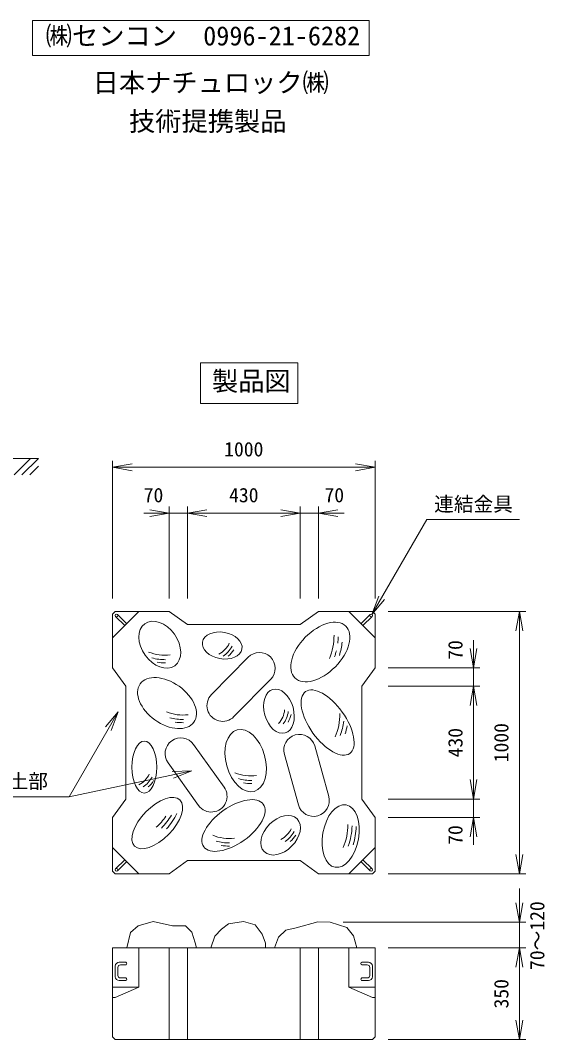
# Model space of a CAD drawing. Units: millimetres, scale not verified. Extents: x 25313 to 96915, y 12658 to 28023.
# Drawn here: x 29896 to 32294, y 14431 to 19095 of the extents above; entities that cross this region are included whole.
import ezdxf
from ezdxf.enums import TextEntityAlignment as Align

# ---------------------------------------------------------------- set-up
doc = ezdxf.new("R2010")
doc.units = ezdxf.units.MM
doc.layers.add('2', color=2, linetype='Continuous', lineweight=18)
doc.styles.add('ＭＳ ゴシック-5.0-0.0', font='')
doc.styles.get('ＭＳ ゴシック-5.0-0.0').set_extended_font_data('ＭＳ ゴシック-5.0-0.0')

msp = doc.modelspace()

# ---------------------------------------------------------------- linework, layer by layer
at = {"layer": '2', "color": 4}
for p, q in [((29952.114, 19094.974), (31490.864, 19094.974)), ((29952.114, 18935.044), (29952.114, 19094.974)), ((31490.864, 19094.974), (31490.864, 18935.044)), ((31490.864, 18935.044), (29952.114, 18935.044)), ((30719.915, 17527.516), (31165.581, 17527.516)), ((30719.915, 17342.305), (30719.915, 17527.516)), ((31165.581, 17527.516), (31165.581, 17342.305)), ((31165.581, 17342.305), (30719.915, 17342.305)), ((29942.683, 17090.346), (29867.52, 17015.183)), ((29978.321, 17090.346), (29903.158, 17015.183)), ((30318.084, 16449.944), (30318.084, 17079.944)), ((31518.084, 16449.944), (31518.084, 17079.944)), ((29978.321, 17054.707), (29938.796, 17015.183)), ((30318.084, 17049.944), (30406.717, 17065.572)), ((30318.084, 17049.944), (30406.717, 17034.316)), ((30318.084, 17049.944), (31518.084, 17049.944)), ((31518.084, 17049.944), (31429.452, 17065.572)), ((31518.084, 17049.944), (31429.452, 17034.316)), ((30576.084, 16839.944), (30460.166, 16839.944)), ((30576.084, 16839.944), (30487.452, 16855.572)), ((30576.084, 16839.944), (30487.452, 16824.316)), ((30576.084, 16449.944), (30576.084, 16869.944)), ((30660.084, 16839.944), (30576.084, 16839.944)), ((30660.084, 16449.944), (30660.084, 16869.944)), ((30660.084, 16839.944), (30748.717, 16855.572)), ((30660.084, 16839.944), (30748.717, 16824.316)), ((30660.084, 16839.944), (31176.084, 16839.944)), ((31176.084, 16839.944), (31087.452, 16855.572)), ((31176.084, 16839.944), (31087.452, 16824.316)), ((31176.084, 16449.944), (31176.084, 16869.944)), ((31176.084, 16839.944), (31260.084, 16839.944)), ((31260.084, 16449.944), (31260.084, 16869.944)), ((31260.084, 16839.944), (31348.717, 16855.572)), ((31260.084, 16839.944), (31376.852, 16839.944)), ((31260.084, 16839.944), (31348.717, 16824.316)), ((31504.002, 16376.214), (31754.926, 16810.827)), ((32178.726, 16810.827), (31754.926, 16810.827)), ((31504.002, 16376.214), (31534.784, 16460.787)), ((31504.002, 16376.214), (31561.853, 16445.158)), ((31578.084, 16389.944), (32208.084, 16389.944)), ((32178.084, 16389.944), (32162.456, 16301.311)), ((32178.084, 16389.944), (32193.713, 16301.311)), ((32178.084, 16389.944), (32178.084, 15189.944)), ((31968.084, 16131.944), (31968.084, 16259.118)), ((31968.084, 16131.944), (31952.456, 16220.577)), ((31968.084, 16131.944), (31983.713, 16220.577)), ((31578.084, 16131.944), (31998.084, 16131.944)), ((31968.084, 16131.944), (31968.084, 16047.944)), ((31578.084, 16047.944), (31998.084, 16047.944)), ((31968.084, 16047.944), (31952.456, 15959.311)), ((31968.084, 16047.944), (31983.713, 15959.311)), ((31968.084, 16047.944), (31968.084, 15531.944)), ((30342.789, 15930.558), (30118.795, 15542.59)), ((30342.789, 15930.558), (30284.938, 15861.614)), ((30342.789, 15930.558), (30312.007, 15845.985)), ((30680.152, 15660.667), (30118.795, 15542.59)), ((30680.152, 15660.667), (30590.201, 15657.716)), ((30680.152, 15660.667), (30596.634, 15627.129)), ((31968.084, 15531.944), (31952.456, 15620.577)), ((31968.084, 15531.944), (31983.713, 15620.577)), ((29722.293, 15542.59), (30118.795, 15542.59)), ((31578.084, 15531.944), (31998.084, 15531.944)), ((31968.084, 15531.944), (31968.084, 15447.944)), ((31578.084, 15447.944), (31998.084, 15447.944)), ((31968.084, 15447.944), (31952.456, 15359.311)), ((31968.084, 15447.944), (31968.084, 15322.269)), ((31968.084, 15447.944), (31983.713, 15359.311)), ((32178.084, 15189.944), (32162.456, 15278.577)), ((32178.084, 15189.944), (32193.713, 15278.577)), ((31578.084, 15189.944), (32208.084, 15189.944)), ((32178.084, 14968.373), (32178.084, 15121.903)), ((32178.084, 14968.373), (32162.456, 15057.005)), ((32178.084, 14968.373), (32193.713, 15057.005)), ((31373.023, 14968.373), (32208.084, 14968.373)), ((32178.084, 14968.373), (32178.084, 14850.944)), ((31578.084, 14850.944), (32208.084, 14850.944)), ((32178.084, 14850.944), (32162.456, 14762.311)), ((32178.084, 14850.944), (32193.713, 14762.311)), ((32178.084, 14850.944), (32178.084, 14430.944)), ((32178.084, 14430.944), (32162.456, 14519.577)), ((32178.084, 14430.944), (32193.713, 14519.577)), ((31578.084, 14430.944), (32208.084, 14430.944))]:
    msp.add_line(p, q, dxfattribs=at)
at = {"layer": '2'}
for p, q in [((29001.598, 17090.346), (29978.321, 17090.346)), ((30318.084, 16269.944), (30438.084, 16389.944)), ((30318.084, 16377.944), (30330.084, 16389.944)), ((30318.084, 16377.944), (30318.084, 16131.944)), ((30576.084, 16389.944), (30330.084, 16389.944)), ((30340.327, 16376.187), (30382.327, 16334.187)), ((30576.084, 16389.944), (30660.084, 16329.944)), ((31260.084, 16389.944), (31176.084, 16329.944)), ((31506.084, 16389.944), (31260.084, 16389.944)), ((31398.084, 16389.944), (31518.084, 16269.944)), ((31495.842, 16376.187), (31453.842, 16334.187)), ((31506.084, 16389.944), (31518.084, 16377.944)), ((31518.084, 16131.944), (31518.084, 16377.944)), ((30331.842, 16367.701), (30373.842, 16325.701)), ((31176.084, 16329.944), (30660.084, 16329.944)), ((31504.327, 16367.701), (31462.327, 16325.701)), ((30770.016, 16009.717), (30938.121, 16181.008)), ((30318.084, 16131.944), (30378.084, 16047.944)), ((31518.084, 16131.944), (31458.084, 16047.944)), ((30378.084, 15531.944), (30378.084, 16047.944)), ((30872.79, 15908.854), (31040.896, 16080.145)), ((31458.084, 15531.944), (31458.084, 16047.944)), ((30688.508, 15781.465), (30828.005, 15586.169)), ((31242.079, 15774.916), (31306.368, 15543.687)), ((31103.341, 15736.342), (31167.631, 15505.113)), ((30571.33, 15697.767), (30710.827, 15502.471)), ((30318.084, 15447.944), (30378.084, 15531.944)), ((31518.084, 15447.944), (31458.084, 15531.944)), ((30318.084, 15447.944), (30318.084, 15201.944)), ((31518.084, 15201.944), (31518.084, 15447.944)), ((30438.084, 15189.944), (30318.084, 15309.944)), ((31518.084, 15309.944), (31398.084, 15189.944)), ((30331.842, 15212.187), (30373.842, 15254.187)), ((31504.327, 15212.187), (31462.327, 15254.187)), ((30340.327, 15203.701), (30382.327, 15245.701)), ((30576.084, 15189.944), (30660.084, 15249.944)), ((31176.084, 15249.944), (30660.084, 15249.944)), ((31260.084, 15189.944), (31176.084, 15249.944)), ((31495.842, 15203.701), (31453.842, 15245.701)), ((30330.084, 15189.944), (30318.084, 15201.944)), ((30330.084, 15189.944), (30576.084, 15189.944)), ((31260.084, 15189.944), (31506.084, 15189.944)), ((31518.084, 15201.944), (31506.084, 15189.944)), ((30400.436, 14920.411), (30435.485, 14951.771)), ((30435.485, 14951.771), (30503.842, 14970.944)), ((30503.842, 14970.944), (30592.282, 14951.771)), ((30592.282, 14951.771), (30651.311, 14951.771)), ((30651.311, 14951.771), (30680.826, 14922.256)), ((30785.972, 14903.809), (30815.486, 14937.013)), ((30815.486, 14937.013), (30848.69, 14960.994)), ((30917.097, 14970.944), (30848.69, 14960.994)), ((30917.097, 14970.944), (30970.438, 14955.46)), ((30970.438, 14955.46), (31001.798, 14913.033)), ((31076.906, 14900.12), (31110.11, 14931.479)), ((31110.11, 14931.479), (31158.071, 14942.547)), ((31158.071, 14942.547), (31256.093, 14970.553)), ((31256.093, 14970.553), (31313.023, 14968.373)), ((31313.023, 14968.373), (31388.655, 14944.392)), ((31388.655, 14944.392), (31420.014, 14905.654)), ((30382.242, 14850.944), (30400.436, 14920.411)), ((30680.826, 14922.256), (30695.583, 14874.295)), ((30767.397, 14850.944), (30785.972, 14903.809)), ((31001.798, 14913.033), (31016.555, 14872.45)), ((31058.465, 14850.944), (31076.906, 14900.12)), ((31420.014, 14905.654), (31434.692, 14850.944)), ((30318.084, 14850.944), (31518.084, 14850.944)), ((30318.084, 14850.944), (30318.084, 14442.944)), ((30438.084, 14850.944), (30438.084, 14670.944)), ((30576.084, 14850.944), (30576.084, 14430.944)), ((30660.084, 14850.944), (30660.084, 14430.944)), ((30695.583, 14874.295), (30701.81, 14850.944)), ((31016.555, 14872.45), (31017.579, 14850.944)), ((31176.084, 14850.944), (31176.084, 14430.944)), ((31260.084, 14850.944), (31260.084, 14430.944)), ((31398.084, 14850.944), (31398.084, 14670.944)), ((31518.084, 14850.944), (31518.084, 14442.944)), ((30330.084, 14718.944), (30330.084, 14766.944)), ((30342.084, 14724.944), (30342.084, 14760.944)), ((30378.085, 14784.944), (30348.084, 14784.944)), ((30378.084, 14772.944), (30354.084, 14772.944)), ((31458.084, 14784.944), (31488.084, 14784.944)), ((31458.084, 14772.944), (31482.084, 14772.944)), ((31494.084, 14724.944), (31494.084, 14760.944)), ((31506.084, 14718.944), (31506.084, 14766.944)), ((30378.084, 14700.944), (30348.084, 14700.944)), ((30378.084, 14712.944), (30354.084, 14712.944)), ((31458.084, 14712.944), (31482.084, 14712.944)), ((31458.084, 14700.944), (31488.084, 14700.944)), ((30438.084, 14670.944), (30318.084, 14670.944)), ((30438.084, 14670.944), (30330.084, 14622.944)), ((31398.084, 14670.944), (31518.084, 14670.944)), ((31398.084, 14670.944), (31506.084, 14622.944)), ((30330.084, 14622.944), (30318.084, 14622.944)), ((31506.084, 14622.944), (31518.084, 14622.944)), ((30318.084, 14442.944), (30330.084, 14430.944)), ((30330.084, 14430.944), (31506.084, 14430.944)), ((31518.084, 14442.944), (31506.084, 14430.944))]:
    msp.add_line(p, q, dxfattribs=at)
for centre in [(30336.084, 16371.944), (31500.084, 16371.944), (30336.084, 15207.944), (31500.084, 15207.944)]:
    msp.add_circle(centre, 6, dxfattribs=at)
at = {"layer": '2', "color": 4}
for centre, radius, start, end in [((31066.248, 16278.758), 264.445, 336.80141, 0.5305), ((30753.596, 16290.876), 108.308, 297.69947, 334.59228), ((30753.596, 16290.876), 126.053, 303.69007, 331.55707), ((31066.248, 16278.758), 283.578, 353.11828, 359.02898), ((31066.248, 16278.758), 302.711, 342.5907, 354.47246), ((30557.279, 16390.246), 200.212, 248.07041, 276.95296), ((30753.596, 16290.876), 140.53, 311.46771, 327.14428), ((31066.248, 16278.758), 283.578, 340.01689, 346.08312), ((30557.279, 16390.246), 220.673, 254.40719, 270.64375), ((30557.279, 16390.246), 235.107, 261.11934, 270.59066), ((30639.684, 16116.373), 200.212, 248.07041, 276.95296), ((30996.886, 15950.475), 108.308, 317.69947, 354.59228), ((30996.886, 15950.475), 126.053, 323.69007, 351.55707), ((30996.886, 15950.475), 140.53, 331.46771, 347.14428), ((31092.908, 15920.057), 264.445, 336.80141, 0.5305), ((30639.684, 16116.373), 220.673, 254.40719, 270.64375), ((30639.684, 16116.373), 235.107, 261.11934, 270.59066), ((31092.908, 15920.057), 283.578, 340.01689, 353.55047), ((31092.908, 15920.057), 302.711, 342.5907, 349.77783), ((30387.623, 15692.233), 108.308, 297.69947, 334.59228), ((30387.623, 15692.233), 126.053, 303.69007, 331.55707), ((30952.336, 15837.652), 200.212, 248.07041, 276.95296), ((30952.336, 15837.652), 220.673, 254.40719, 270.64375), ((30387.623, 15692.233), 140.53, 311.46771, 327.14428), ((30952.336, 15837.652), 235.107, 261.11934, 270.59066), ((30341.158, 15599.756), 264.445, 311.80141, 326.42898), ((30341.158, 15599.756), 283.578, 315.01689, 329.9957), ((30341.158, 15599.756), 302.711, 317.5907, 333.64681), ((31037.164, 15442.596), 108.308, 297.69947, 334.59228), ((31129.263, 15413.512), 264.445, 336.80141, 0.5305), ((31129.263, 15413.512), 283.578, 340.01689, 359.02898), ((31129.263, 15413.512), 302.711, 342.5907, 358.64681), ((30850.542, 15551.661), 200.212, 248.07041, 276.95296), ((31037.164, 15442.596), 126.053, 303.69007, 331.55707), ((31037.164, 15442.596), 140.53, 311.46771, 327.14428), ((30850.542, 15551.661), 220.673, 254.40719, 270.64375), ((30850.542, 15551.661), 235.107, 261.11934, 270.59066)]:
    msp.add_arc(centre, radius, start, end, dxfattribs=at)
at = {"layer": '2'}
for centre, radius, start, end in [((30989.508, 16130.576), 72, 315.53768, 135.53768), ((30821.403, 15959.286), 72, 135.53768, 315.53768), ((30629.919, 15739.616), 72, 35.53768, 215.53768), ((31172.71, 15755.629), 72, 15.53768, 195.53768), ((30769.416, 15544.32), 72, 215.53768, 35.53768), ((31236.999, 15524.4), 72, 195.53768, 15.53768), ((30348.084, 14766.944), 18, 90, 180), ((30354.084, 14760.944), 12, 90, 180), ((31482.084, 14760.944), 12, 0, 90), ((31488.084, 14766.944), 18, 0, 90), ((30348.084, 14718.944), 18, 180, 270), ((30354.084, 14724.944), 12, 180, 270), ((31482.084, 14724.944), 12, 270, 0), ((31488.084, 14718.944), 18, 270, 0)]:
    msp.add_arc(centre, radius, start, end, dxfattribs=at)
for centre, major_axis, ratio in [((30533.378, 16238.017), (-68.528, 95.939), 0.698655), ((31267.923, 16204.628), (-116.47, -118.677), 0.578785), ((30819.034, 16234.307), (90.455, -15.95), 0.662439), ((30566.767, 15970.91), (-122.921, 87.801), 0.62613), ((31301.311, 15881.874), (101.001, -141.401), 0.474029), ((31078.722, 15933.812), (-27.719, 99.695), 0.646326), ((30926.619, 15707.512), (-39.048, 140.446), 0.615011), ((30462.892, 15677.834), (0, -119.235), 0.475946), ((30522.249, 15421.856), (-103.843, -105.81), 0.49354), ((30870.972, 15410.727), (-136.215, -97.296), 0.49556), ((31360.668, 15362.499), (-25.198, -142.906), 0.567646), ((31086.142, 15366.209), (75.164, 75.164), 0.67132)]:
    msp.add_ellipse(centre, major_axis=major_axis, ratio=ratio, dxfattribs=at)
for centre, major_axis, start_param, end_param in [((30378.084, 14778.944), (0, 6), 3.14159265, 6.28318531), ((31458.084, 14778.944), (0, 6), 6.28318531, 9.42477796), ((30378.084, 14706.944), (0, -6), 6.28318531, 9.42477796), ((31458.084, 14706.944), (0, -6), 3.14159265, 6.28318531)]:
    msp.add_ellipse(centre, major_axis=major_axis, ratio=0.707107, start_param=start_param, end_param=end_param, dxfattribs=at)

# ---------------------------------------------------------------- texts
at = {"layer": '2', "color": 7, "style": 'ＭＳ ゴシック-5.0-0.0'}
for s, height, p in [('㈱センコン\u30000996-21-6282', 87.98, (30012.2, 18953.939)), ('日本ナチュロック㈱', 87.98, (30226.633, 18739.864)), ('技術提携製品', 87.98, (30393.093, 18563)), ('製品図', 87.98, (30772.457, 17373.986)), ('1000', 65.98, (30828.084, 17079.944)), ('70', 65.98, (30460.166, 16869.944)), ('430', 65.98, (30850.584, 16869.944)), ('70', 65.98, (31286.852, 16869.944)), ('連結金具', 65.98, (31788.726, 16828.827)), ('客土部', 65.98, (29752.293, 15560.59))]:
    msp.add_text(s, height=height, dxfattribs=at).set_placement(p, align=Align.BOTTOM_LEFT)
for s, p in [('70', (31938.084, 16169.118)), ('1000', (32148.084, 15699.944)), ('430', (31938.084, 15722.444)), ('70', (31938.084, 15322.269)), ('70～120', (32312.372, 14749.612)), ('350', (32148.084, 14573.444))]:
    msp.add_text(s, height=65.98, rotation=90, dxfattribs=at).set_placement(p, align=Align.BOTTOM_LEFT)

doc.saveas('drawing.dxf')
